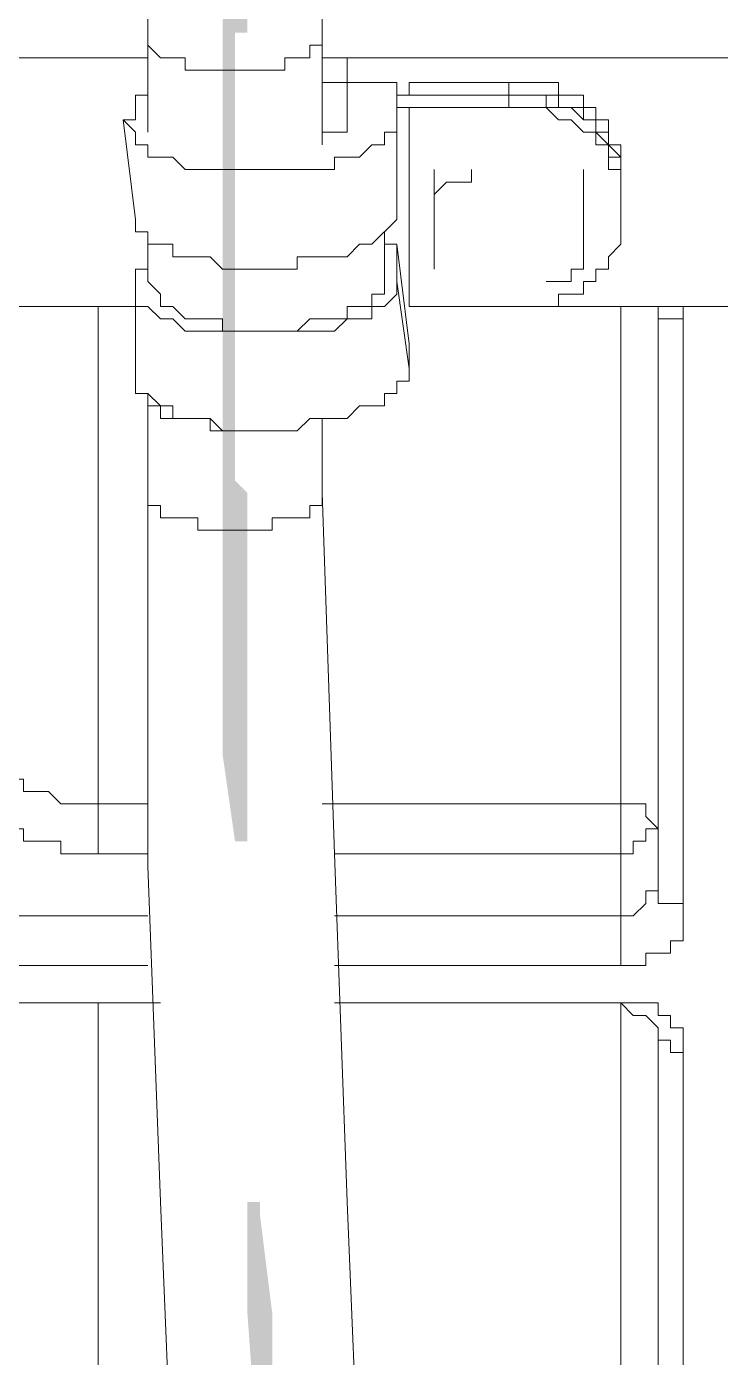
# Model space of a CAD drawing. Header units: millimetres. Extents: x 25083 to 52777, y 24772 to 45779.
# Drawn here: x 49545.1 to 49565.8, y 35956.82 to 35996.55 of the extents above; entities that cross this region are included whole.
import ezdxf

# ---------------------------------------------------------------- set-up
doc = ezdxf.new("R2010")
doc.units = ezdxf.units.MM

# ---------------------------------------------------------------- blocks, each defined once
blk = doc.blocks.new('zw$D2F4')
h = blk.add_hatch(color=7)
edge = h.paths.add_edge_path(flags=0)
edge.add_spline(control_points=[(661.019, 162.655), (661.019, 162.655), (661.019, 152.257), (661.019, 152.257), (661.019, 152.257), (661.762, 152.257), (661.762, 152.257), (661.762, 152.257), (661.762, 162.655), (661.762, 162.655), (661.762, 162.655), (661.019, 162.655), (661.019, 162.655), (661.019, 162.655), (661.019, 162.655), (661.019, 162.655)], knot_values=[0, 0, 0, 0, 1, 1, 1, 2, 2, 2, 3, 3, 3, 4, 4, 4, 5, 5, 5, 5], degree=3, periodic=0)
edge = h.paths.add_edge_path(flags=0)
edge.add_spline(control_points=[(661.019, 141.488), (661.019, 141.488), (661.019, 115.864), (661.019, 115.864), (661.019, 115.864), (661.762, 115.864), (661.762, 115.864), (661.762, 115.864), (661.762, 141.488), (661.762, 141.488), (661.762, 141.488), (661.019, 141.488), (661.019, 141.488), (661.019, 141.488), (661.019, 141.488), (661.019, 141.488)], knot_values=[0, 0, 0, 0, 1, 1, 1, 2, 2, 2, 3, 3, 3, 4, 4, 4, 5, 5, 5, 5], degree=3, periodic=0)
h = blk.add_hatch(color=7)
h.dxf.hatch_style = 2
h.paths.add_polyline_path([(661.019, 115.864), (661.019, 112.893), (661.39, 112.893), (661.39, 115.864)])
h = blk.add_hatch(color=7)
h.dxf.hatch_style = 2
h.paths.add_polyline_path([(661.019, 112.893), (661.019, 105.095), (661.39, 105.095), (661.39, 112.893)])
h = blk.add_hatch(color=7)
h.dxf.hatch_style = 2
h.paths.add_polyline_path([(661.019, 105.095), (661.019, 102.124), (661.762, 102.124), (661.39, 102.495), (661.39, 105.095)])
h = blk.add_hatch(color=7)
edge = h.paths.add_edge_path(flags=0)
edge.add_spline(control_points=[(661.019, 102.124), (661.019, 102.124), (661.019, 94.325), (661.019, 94.325), (661.019, 94.325), (661.39, 91.726), (661.39, 91.726), (661.39, 91.726), (661.762, 91.726), (661.762, 91.726), (661.762, 91.726), (661.762, 102.124), (661.762, 102.124), (661.762, 102.124), (661.019, 102.124), (661.019, 102.124), (661.019, 102.124), (661.019, 102.124), (661.019, 102.124)], knot_values=[0, 0, 0, 0, 1, 1, 1, 2, 2, 2, 3, 3, 3, 4, 4, 4, 5, 5, 5, 6, 6, 6, 6], degree=3, periodic=0)
edge = h.paths.add_edge_path(flags=0)
edge.add_spline(control_points=[(661.762, 80.956), (661.762, 80.956), (661.762, 77.614), (661.762, 77.614), (661.762, 77.614), (662.133, 72.415), (662.133, 72.415), (662.133, 72.415), (662.504, 67.587), (662.504, 67.587), (662.504, 67.587), (662.504, 63.131), (662.504, 63.131), (662.504, 63.131), (662.876, 58.675), (662.876, 58.675), (662.876, 58.675), (662.876, 53.104), (662.876, 53.104), (662.876, 53.104), (663.619, 53.104), (663.619, 53.104), (663.619, 53.104), (663.247, 55.704), (663.247, 55.704), (663.247, 55.704), (663.247, 63.131), (663.247, 63.131), (663.247, 63.131), (662.876, 67.587), (662.876, 67.587), (662.876, 67.587), (662.504, 72.415), (662.504, 72.415), (662.504, 72.415), (662.504, 77.614), (662.504, 77.614), (662.504, 77.614), (662.133, 80.585), (662.133, 80.585), (662.133, 80.585), (662.133, 80.956), (662.133, 80.956), (662.133, 80.956), (661.762, 80.956), (661.762, 80.956), (661.762, 80.956), (661.762, 80.956), (661.762, 80.956)], knot_values=[0, 0, 0, 0, 1, 1, 1, 2, 2, 2, 3, 3, 3, 4, 4, 4, 5, 5, 5, 6, 6, 6, 7, 7, 7, 8, 8, 8, 9, 9, 9, 10, 10, 10, 11, 11, 11, 12, 12, 12, 13, 13, 13, 14, 14, 14, 15, 15, 15, 16, 16, 16, 16], degree=3, periodic=0)
at = {"color": 7, "lineweight": 5}
for points in [[(658.791, 162.655), (658.791, 115.864)], [(663.99, 115.864), (663.99, 162.655)], [(658.791, 115.864), (658.791, 114.007)], [(661.39, 114.75), (659.905, 114.75), (659.905, 115.121), (659.162, 115.121), (658.791, 115.493), (658.791, 115.864)], [(663.99, 115.864), (663.99, 115.493), (663.619, 115.493), (663.619, 115.121), (663.247, 115.121), (662.876, 115.121), (662.876, 114.75), (661.39, 114.75)], [(663.99, 112.893), (663.99, 115.864)], [(658.791, 115.121), (648.393, 115.121)], [(688.128, 115.121), (663.99, 115.121)], [(663.99, 115.121), (664.733, 115.121)], [(664.733, 115.121), (664.733, 114.379)], [(664.733, 115.121), (664.733, 114.379)], [(664.733, 114.379), (663.99, 114.379)], [(664.733, 114.379), (666.218, 114.379)], [(664.733, 113.264), (664.733, 114.379)], [(666.218, 114.379), (666.218, 111.408)], [(666.218, 114.379), (666.218, 113.264)], [(666.589, 114.379), (669.56, 114.379)], [(666.589, 114.007), (666.589, 114.379)], [(669.56, 114.379), (669.56, 114.007)], [(672.903, 111.408), (672.903, 112.522), (672.531, 112.522), (672.531, 113.264), (672.16, 113.264), (672.16, 113.636), (671.788, 113.636), (671.788, 114.007), (671.046, 114.007), (671.046, 114.379), (669.56, 114.379)], [(658.048, 113.264), (658.42, 113.264), (658.42, 114.007), (658.791, 114.007)], [(658.791, 114.007), (658.791, 112.893)], [(666.218, 114.007), (669.56, 114.007)], [(669.56, 114.007), (666.218, 114.007)], [(666.218, 114.007), (666.589, 114.007)], [(669.56, 114.007), (669.56, 113.636)], [(672.903, 111.408), (672.903, 112.15), (672.531, 112.15), (672.531, 112.522), (672.16, 112.893), (672.16, 113.264), (671.788, 113.264), (671.417, 113.636), (670.674, 113.636), (670.674, 114.007), (669.56, 114.007)], [(672.903, 111.408), (672.903, 112.15), (672.531, 112.522), (672.531, 112.893), (672.16, 112.893), (672.16, 113.264), (671.788, 113.264), (671.788, 113.636), (671.046, 113.636), (671.046, 114.007), (669.56, 114.007)], [(658.048, 113.264), (658.42, 110.294)], [(658.42, 112.522), (658.42, 112.893), (658.048, 113.264)], [(666.218, 113.264), (666.218, 112.893), (665.847, 112.893), (665.847, 112.522), (665.475, 112.522), (665.104, 112.15), (664.361, 112.15), (664.361, 111.779), (663.99, 111.779), (659.905, 111.779), (659.534, 112.15), (658.791, 112.15), (658.791, 112.522)], [(663.99, 112.522), (663.99, 112.893), (664.733, 112.893), (664.733, 113.264)], [(666.589, 113.636), (666.218, 113.636)], [(666.218, 113.264), (666.218, 110.665)], [(669.56, 113.636), (666.589, 113.636)], [(666.589, 113.636), (666.589, 107.694)], [(672.903, 111.036), (672.903, 111.779), (672.531, 111.779), (672.531, 112.522), (672.16, 112.522), (672.16, 112.893), (671.788, 112.893), (671.417, 113.264), (671.046, 113.264), (670.674, 113.636), (669.56, 113.636)], [(663.99, 112.522), (663.99, 112.893)], [(663.99, 112.893), (663.99, 112.522)], [(658.791, 112.522), (658.42, 112.522)], [(667.332, 111.779), (667.332, 108.808)], [(668.446, 111.779), (668.446, 111.408), (667.703, 111.408), (667.332, 111.036)], [(671.788, 108.808), (671.788, 111.779)], [(666.218, 111.408), (666.218, 110.665)], [(672.903, 111.408), (672.903, 111.036)], [(672.903, 111.036), (672.903, 110.665)], [(666.218, 110.665), (666.218, 110.294), (665.475, 109.551), (665.104, 109.551), (664.733, 109.18), (664.361, 109.18), (663.247, 109.18), (663.247, 108.808), (661.019, 108.808), (660.648, 109.18), (659.534, 109.18), (659.534, 109.551), (658.791, 109.551), (658.791, 109.922)], [(669.932, 107.694), (671.046, 107.694), (671.046, 108.065), (671.788, 108.065), (671.788, 108.437), (672.16, 108.437), (672.16, 108.808), (672.531, 108.808), (672.531, 109.18), (672.903, 109.551), (672.903, 110.665)], [(658.791, 109.922), (658.42, 109.922), (658.42, 110.294)], [(658.791, 109.922), (658.791, 108.437)], [(665.847, 109.922), (665.847, 109.551)], [(665.847, 109.922), (665.847, 109.551)], [(665.847, 109.922), (665.847, 108.437)], [(665.847, 109.551), (666.218, 109.551)], [(665.847, 109.551), (665.847, 108.437)], [(666.589, 106.58), (666.218, 109.551)], [(666.218, 109.551), (666.218, 108.437)], [(658.42, 108.437), (658.42, 108.808), (658.791, 108.808), (658.791, 109.18)], [(670.674, 108.437), (671.417, 108.437), (671.417, 108.808), (671.788, 108.808)], [(658.42, 108.437), (658.42, 105.466)], [(658.791, 107.694), (658.42, 107.694), (658.42, 108.437)], [(666.218, 108.437), (666.218, 108.065), (665.847, 107.694), (665.475, 107.694), (665.475, 107.323), (664.733, 107.323), (664.361, 106.951), (659.905, 106.951), (659.534, 107.323), (659.162, 107.323), (658.791, 107.694)], [(665.847, 108.437), (665.847, 108.065), (665.475, 108.065), (665.475, 107.694), (664.733, 107.694), (664.733, 107.323), (663.99, 107.323), (663.619, 107.323), (663.247, 106.951), (661.019, 106.951), (661.019, 107.323), (659.905, 107.323), (659.534, 107.694), (659.162, 107.694), (659.162, 108.065), (658.791, 108.437)], [(666.589, 105.837), (666.218, 108.437)], [(658.42, 107.694), (651.735, 107.694)], [(657.305, 107.694), (657.305, 91.354)], [(669.932, 107.694), (666.589, 107.694)], [(682.558, 107.694), (669.932, 107.694)], [(672.903, 88.012), (672.903, 107.694)], [(674.017, 107.694), (674.017, 90.24)], [(674.759, 107.323), (674.017, 107.323), (674.017, 107.694)], [(674.759, 107.323), (674.759, 89.498)], [(666.589, 106.58), (666.589, 105.837)], [(666.589, 105.837), (666.589, 105.466), (666.218, 105.466), (666.218, 105.095), (665.847, 105.095), (665.847, 104.723), (665.104, 104.723), (664.733, 104.352), (664.361, 104.352), (663.619, 104.352), (663.247, 103.981), (661.019, 103.981), (660.648, 104.352), (659.534, 104.352), (659.534, 104.723), (659.162, 104.723), (658.791, 105.095)], [(658.791, 105.095), (658.42, 105.095), (658.42, 105.466)], [(658.791, 105.095), (658.791, 103.238)], [(661.019, 103.981), (660.648, 103.981), (660.648, 104.352), (659.162, 104.352), (659.162, 104.723), (658.791, 104.723), (658.791, 105.095)], [(663.99, 102.124), (663.99, 104.352)], [(658.791, 103.238), (658.791, 102.124)], [(658.791, 102.124), (658.791, 90.983), (659.162, 80.956), (659.534, 72.044)], [(661.39, 101.01), (660.276, 101.01), (660.276, 101.381), (659.162, 101.381), (659.162, 101.752), (658.791, 101.752), (658.791, 102.124)], [(663.99, 102.124), (663.99, 101.752), (663.619, 101.752), (663.619, 101.381), (663.247, 101.381), (662.876, 101.381), (662.504, 101.381), (662.504, 101.01), (661.39, 101.01)], [(665.847, 53.104), (665.847, 57.932), (665.475, 64.616), (665.104, 72.044), (664.733, 80.956), (664.361, 91.354), (663.99, 102.124)], [(657.305, 92.84), (656.191, 92.84), (655.82, 93.211), (655.077, 93.211), (655.077, 93.582), (654.706, 93.582)], [(657.305, 92.84), (658.791, 92.84)], [(663.99, 92.84), (672.903, 92.84)], [(672.903, 92.84), (673.645, 92.84), (673.645, 92.468), (674.017, 92.097)], [(653.963, 92.468), (654.335, 92.468), (654.335, 92.097), (655.077, 92.097), (655.077, 91.726), (656.191, 91.726), (656.191, 91.354), (656.934, 91.354), (657.305, 91.354)], [(674.017, 92.097), (673.645, 92.097), (673.645, 91.726), (673.274, 91.726), (673.274, 91.354), (672.903, 91.354)], [(658.791, 91.354), (657.305, 91.354)], [(672.903, 91.354), (664.361, 91.354)], [(674.017, 90.24), (673.645, 90.24), (673.645, 89.869), (673.274, 89.498), (672.903, 89.498)], [(674.017, 90.24), (674.017, 89.869), (674.388, 89.869), (674.759, 89.869), (674.759, 89.498)], [(653.963, 89.498), (658.791, 89.498)], [(664.361, 89.498), (672.903, 89.498)], [(674.759, 89.498), (674.759, 88.755), (674.388, 88.755), (674.388, 88.383), (674.017, 88.383), (673.645, 88.383), (673.645, 88.012), (672.903, 88.012)], [(658.791, 88.012), (653.963, 88.012)], [(672.903, 88.012), (664.361, 88.012)], [(659.162, 86.898), (653.963, 86.898)], [(653.963, 86.898), (659.162, 86.898)], [(657.305, 86.898), (657.305, 67.959)], [(672.903, 86.898), (664.361, 86.898)], [(664.361, 86.898), (672.903, 86.898)], [(672.903, 86.898), (673.274, 86.527)], [(672.903, 86.898), (672.903, 61.646)], [(672.903, 86.898), (673.645, 86.898)], [(673.645, 86.898), (674.017, 86.898), (674.017, 86.527), (674.388, 86.527), (674.388, 86.155), (674.759, 86.155), (674.759, 85.413)], [(673.274, 86.527), (673.645, 86.527)], [(673.645, 86.527), (674.017, 86.155)], [(674.017, 86.155), (674.017, 63.131)], [(674.759, 85.413), (674.388, 85.413), (674.388, 85.784), (674.017, 85.784), (674.017, 86.155)], [(674.759, 85.413), (674.759, 62.76)]]:
    blk.add_lwpolyline(points, dxfattribs=at)
for points in [[(658.42, 112.522), (658.42, 112.522), (658.42, 112.522), (658.42, 112.522)], [(663.99, 112.522), (663.99, 112.522), (663.99, 112.522), (663.99, 112.522)], [(663.99, 112.522), (663.99, 112.522), (663.99, 112.522), (663.99, 112.522)], [(672.903, 111.036), (672.903, 111.036), (672.903, 111.408), (672.903, 111.408)], [(672.903, 111.036), (672.903, 111.036), (672.903, 111.408), (672.903, 111.408)], [(672.903, 110.665), (672.903, 110.665), (672.903, 110.665), (672.903, 111.036)], [(672.903, 111.036), (672.903, 111.036), (672.903, 111.036), (672.903, 111.036)], [(672.903, 111.036), (672.903, 111.036), (672.903, 111.036), (672.903, 111.036)], [(672.903, 111.036), (672.903, 111.036), (672.903, 111.036), (672.903, 111.036)], [(674.759, 107.323), (674.759, 107.323), (674.759, 107.694), (674.759, 107.694)], [(672.903, 86.898), (672.903, 86.898), (672.903, 86.898), (672.903, 86.898)]]:
    blk.add_open_spline(points, degree=3, dxfattribs=at)

msp = doc.modelspace()

# ---------------------------------------------------------------- block references
msp.add_blockref('zw$D2F4', (48889.923, 35880.503))

doc.saveas('drawing.dxf')
